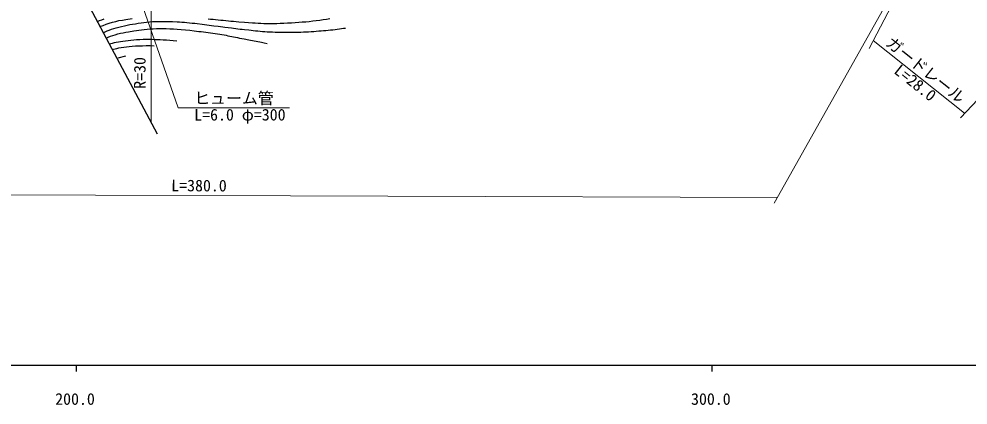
# Model space of a CAD drawing. Units: millimetres, scale not verified. Extents: x 40000 to 680000, y 20000 to 380000.
# Drawn here: x 259032 to 408288, y 198715 to 259388 of the extents above; entities that cross this region are included whole.
import ezdxf
from ezdxf.enums import TextEntityAlignment as Align

# ---------------------------------------------------------------- set-up
doc = ezdxf.new("R2010")
doc.units = ezdxf.units.MM
doc.header["$LTSCALE"] = 1000
for name, color, linetype, lineweight in [('M-BGD', 7, 'Continuous', 25), ('M-BMK-SRVR', 3, 'Continuous', 25), ('M-STR-HTXT', 7, 'Continuous', 13), ('M-TTL-BAND', 7, 'Continuous', 25)]:
    doc.layers.add(name, color=color, linetype=linetype, lineweight=lineweight)
doc.styles.add('ＭＳ ゴシック', font='')
doc.styles.get('ＭＳ ゴシック').set_extended_font_data('MS Gothic')

msp = doc.modelspace()

# ---------------------------------------------------------------- linework, layer by layer
at = {"layer": 'M-BGD'}
msp.add_line((274640, 253294), (275836, 253617), dxfattribs=at)
for points in [[(271351, 258976), (271675, 259127), (272040, 259269), (272443, 259403)], [(271770, 258192), (272251, 258388), (272741, 258567), (273238, 258730), (273740, 258878), (274246, 259012), (274761, 259129), (275287, 259228), (275814, 259314), (276845, 259470)], [(272279, 257238), (272568, 257384), (272879, 257523), (273211, 257656), (273562, 257783), (273931, 257904), (274322, 258018), (274738, 258126), (275170, 258227), (275607, 258323), (276041, 258413), (276471, 258497), (276903, 258576), (277338, 258649), (277778, 258716), (278225, 258777), (278663, 258834), (279093, 258887), (279535, 258933), (280012, 258970), (280543, 258995), (281138, 259011), (281780, 259018), (282459, 259014), (283167, 258997), (283891, 258964), (284264, 258940), (284649, 258910), (285044, 258876), (285446, 258837), (285853, 258796), (286260, 258752), (286666, 258707), (287067, 258662), (287842, 258573), (288216, 258528), (288584, 258482), (288948, 258435), (289308, 258387), (289664, 258338), (290369, 258240), (290720, 258192), (291069, 258146), (291419, 258101), (292450, 257972), (292789, 257931), (293126, 257890), (293464, 257849), (293803, 257810), (294145, 257771), (294490, 257733), (295191, 257658), (296237, 257544), (296590, 257507), (296948, 257472), (297313, 257439), (297687, 257410), (298072, 257384), (298469, 257363), (298882, 257345), (299313, 257330), (299756, 257319), (300209, 257309), (300668, 257303), (301129, 257300), (301588, 257299), (302042, 257302), (302486, 257307), (302917, 257316), (303339, 257328), (303757, 257345), (304172, 257364), (304583, 257387), (304989, 257413), (305390, 257441), (305786, 257470), (306176, 257501), (306560, 257533), (306937, 257566), (307308, 257599), (307674, 257634), (308034, 257671), (308389, 257709), (308738, 257749), (309081, 257790), (309418, 257832), (309750, 257876), (310075, 257920), (310394, 257966)], [(288778, 259432), (289166, 259384), (289557, 259339), (289953, 259297), (290352, 259257), (290752, 259217), (291154, 259177), (291558, 259139), (291965, 259101), (292374, 259064), (292787, 259028), (293204, 258994), (293624, 258961), (294476, 258897), (295751, 258797), (296184, 258766), (296624, 258738), (297074, 258714), (297537, 258697), (298015, 258686), (298510, 258683), (299028, 258688), (299569, 258699), (300128, 258715), (300701, 258737), (301282, 258763), (301866, 258795), (302450, 258831), (303028, 258871), (303594, 258916), (304146, 258964), (304691, 259017), (305243, 259076), (305795, 259141), (306345, 259210), (306887, 259284), (307418, 259360), (307934, 259439)], [(272743, 256368), (273078, 256521), (273430, 256663), (273797, 256795), (274177, 256918), (274568, 257031), (274977, 257135), (275406, 257227), (275843, 257311), (276279, 257388), (277106, 257531), (277495, 257596), (277884, 257655), (278285, 257707), (278713, 257752), (279170, 257791), (279646, 257824), (280139, 257850), (280645, 257868), (281160, 257877), (281679, 257879), (282205, 257875), (282745, 257861), (283309, 257838), (283905, 257801), (284541, 257749), (285210, 257684), (285903, 257609), (286608, 257526), (287315, 257440), (287672, 257396), (288035, 257350), (288404, 257302), (288776, 257253), (289149, 257203), (289520, 257151), (289887, 257098), (290249, 257044), (290603, 256990), (290947, 256934), (291277, 256879), (291593, 256823), (291898, 256766), (292196, 256709), (292493, 256650), (292791, 256590), (293408, 256465), (293736, 256399), (294080, 256331), (294438, 256261), (295175, 256116), (297171, 255721), (297604, 255637), (298049, 255550)], [(273229, 255458), (273478, 255535), (273745, 255607), (274033, 255675), (274342, 255740), (274672, 255800), (275021, 255857), (275389, 255908), (275778, 255957), (276192, 256002), (276633, 256045), (277079, 256091), (277528, 256140), (278013, 256183), (278568, 256212), (279226, 256218), (279594, 256212), (279981, 256202), (280387, 256187), (280813, 256169), (281260, 256146), (281728, 256118), (282218, 256086), (282732, 256048), (283269, 256005), (283832, 255956)], [(273682, 254610), (273898, 254663), (274150, 254719), (274436, 254775), (274756, 254831), (275108, 254885), (275496, 254942), (275920, 255001), (276375, 255058), (276858, 255107), (277364, 255145), (277895, 255172), (278452, 255190), (279035, 255199), (279643, 255199), (280276, 255187)]]:
    msp.add_lwpolyline(points, dxfattribs=at)
at = {"layer": 'M-BMK-SRVR'}
msp.add_line((266312, 268418), (280755, 241357), dxfattribs=at)
at = {"layer": 'M-STR-HTXT'}
for p, q in [((410544, 288610), (377807, 230420)), ((410539, 288610), (392717, 254747)), ((279831, 272252), (279835, 243080)), ((429638, 267652), (407091, 243878)), ((393384, 256016), (407752, 244574)), ((75899, 232328), (378331, 231350))]:
    msp.add_line(p, q, dxfattribs=at)
msp.add_lwpolyline([(274849, 271818), (284091, 245429), (301591, 245429)], dxfattribs=at)
at = {"layer": 'M-TTL-BAND'}
for p, q in [((40000, 205000), (579000, 205000)), ((268000, 205000), (268000, 204000)), ((368000, 205000), (368000, 204000))]:
    msp.add_line(p, q, dxfattribs=at)

# ---------------------------------------------------------------- texts
at = {"layer": 'M-STR-HTXT', "style": 'ＭＳ ゴシック'}
for s, rotation, p in [('ガードレール', 321.468, (400709, 250247)), ('R=30', 89.926, (279492, 250905)), ('L=28.0', 321.468, (399089, 248213)), ('L=380.0', 359.815, (287340, 231744))]:
    msp.add_text(s, height=1833, rotation=rotation, dxfattribs=at).set_placement(p, align=Align.BOTTOM_CENTER)
for s, p in [('\u3000ヒューム管', (284091, 245479)), ('\u3000L=6.0 φ=300', (284091, 242879))]:
    msp.add_text(s, height=1833, dxfattribs=at).set_placement(p, align=Align.BOTTOM_LEFT)
at = {"layer": 'M-TTL-BAND', "style": 'ＭＳ ゴシック'}
for s, p in [('200.0', (267844, 198195)), ('300.0', (367844, 198195))]:
    msp.add_text(s, height=1833, dxfattribs=at).set_placement(p, align=Align.BOTTOM_CENTER)

doc.saveas('drawing.dxf')
